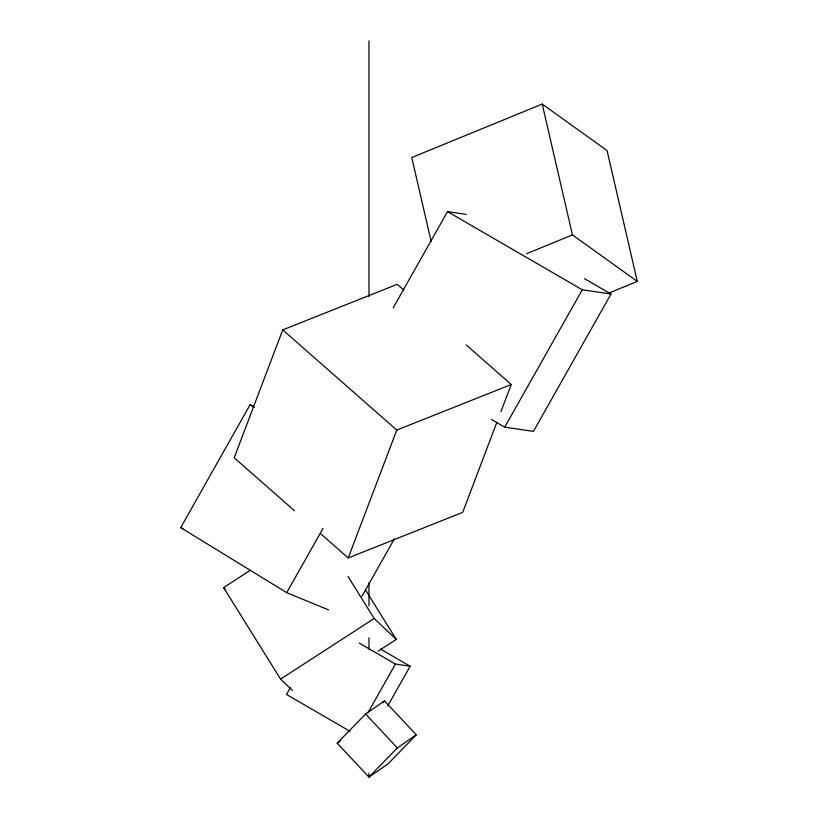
<?xml version="1.0" encoding="UTF-8"?>
<svg xmlns="http://www.w3.org/2000/svg" width="818" height="818" viewBox="0 0 818 818"><rect width="100%" height="100%" fill="white"/><g stroke="black" fill="none" stroke-linecap="round" stroke-linejoin="round"><path stroke-width="1.23" d="M403.918 290.206L397.211 284.316L282.742 329.899L234.193 457.753L294.562 510.79M320.431 533.53L348.223 557.948L396.771 430.084L511.24 384.511L466.209 344.94M496.853 422.395L462.691 512.365L348.223 557.948M500.902 411.74L511.24 384.511M328.499 609.88L286.719 592.661L180.706 527.63L250.032 404.838L253.508 406.27M393.1 308.008L447.518 211.627L466.25 214.388M286.719 592.661L322.946 528.5M290.247 687.846L286.515 694.462L350.155 731.374M361.883 596.363L394.368 538.837M504.716 427.16L582.273 289.787L610.985 294.02L533.428 431.393L504.716 427.16L491.465 419.47M368.069 712.529L395.421 664.083L410.155 666.261L387.773 705.893M337.2 743.204L365.585 714.012L384.511 700.903L416.27 734.799L387.896 763.992L368.969 777.1L337.2 743.204L340.186 741.139M382.732 702.734L384.511 700.903M416.27 734.799L397.354 747.908L368.969 777.1L368.969 773.266M292.547 690.464L280.564 679.134L223.611 587.6L250.206 570.371M280.564 679.134L374.163 618.49L396.27 639.4L378.192 651.118M607.917 293.457L637.294 281.423L607.068 150.594L542.222 104.08L411.771 157.526L431.168 241.453M526.618 253.682L572.447 234.909L637.294 281.423M180.706 527.63L183.028 528.592M584.481 278.652L610.985 294.02M447.518 211.627L582.273 289.787M380.534 649.073L410.155 666.261M359.214 643.081L395.421 664.083M250.032 404.838L254.357 407.497M282.742 329.899L396.771 430.084M223.611 587.6L225.451 589.338M365.585 714.012L397.354 747.908M365.452 589.87L396.27 639.4M348.028 576.496L374.163 618.49M542.222 104.08L572.447 234.909M368.969 40.9L368.969 296.525M368.969 582.825L368.969 605.831M368.969 637.784L368.969 649.288"/></g></svg>
